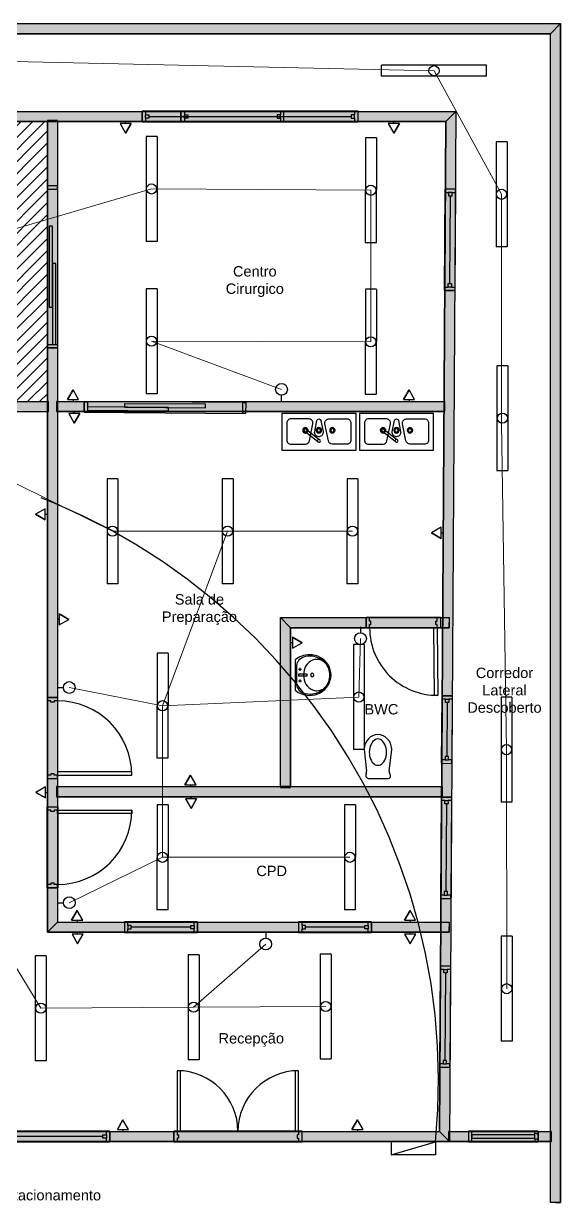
# Model space of a CAD drawing. Extents: x -4.1 to 19.4, y 0.2 to 17.6.
# Drawn here: x 11.45 to 19.4, y 0.18 to 17.63 of the extents above; entities that cross this region are included whole.
import ezdxf

# ---------------------------------------------------------------- set-up
doc = ezdxf.new("R2010")
doc.units = 0
doc.header["$MEASUREMENT"] = 0
doc.linetypes.add('ACAD_ISO02W100', pattern=[15, 12, -3])
for name, color, linetype in [('ACESSóRIOS', 7, 'CONTINUOUS'), ('ANNOTATIONS', 7, 'CONTINUOUS'), ('BUILDING_ENVELOPE', 7, 'CONTINUOUS'), ('Circuito1', 30, 'CONTINUOUS'), ('Circuito3', 130, 'CONTINUOUS'), ('Circuito4', 221, 'CONTINUOUS'), ('Circuito5', 171, 'CONTINUOUS'), ('ENVELOPE_DE_CONSTRUçãO', 7, 'CONTINUOUS'), ('Esquadria elétrica', 10, 'CONTINUOUS'), ('FIXTURES', 7, 'CONTINUOUS'), ('Iluminação', 1, 'CONTINUOUS'), ('Texto', 7, 'CONTINUOUS'), ('Tomadas', 51, 'CONTINUOUS')]:
    doc.layers.add(name, color=color, linetype=linetype)
doc.styles.get("Standard").update_dxf_attribs({"font": 'txt.shx'})

# ---------------------------------------------------------------- blocks, each defined once
blk = doc.blocks.new('tomada')
at = {"layer": 'Texto', "color": 143, "true_color": 0x7aafdf}
for p, q in [((10.071, 3.043), (9.988, 2.9)), ((9.988, 2.9), (10.071, 3.043)), ((10.071, 3.043), (9.988, 2.9)), ((10.153, 2.9), (10.071, 3.043)), ((9.988, 2.9), (10.153, 2.9)), ((10.071, 2.9), (10.071, 2.872))]:
    blk.add_line(p, q, dxfattribs=at)
blk = doc.blocks.new('A$C1d0d6ba7')
at = {"layer": 'Tomadas', "rotation": 180}
blk.add_blockref('tomada', (10.153, 3.043), dxfattribs=at)
blk = doc.blocks.new('interruporrrrrr')
at = {"layer": 'Esquadria elétrica'}
blk.add_line((0, 0.087), (0, 0), dxfattribs=at)
blk.add_circle((0, -0.087), 0.0872, dxfattribs=at)

msp = doc.modelspace()

# ---------------------------------------------------------------- hatches: boundary and pattern name
at = {"layer": 'BUILDING_ENVELOPE'}
for points in [[(0.903, 17.632), (19.403, 17.632), (19.253, 17.482), (1.053, 17.482)], [(19.253, 0.182), (19.253, 17.482), (19.403, 17.632), (19.403, 0.182), (19.328, 0.182)], [(2.603, 16.332), (17.854, 16.332), (17.703, 16.182), (2.753, 16.182)], [(17.854, 16.332), (17.757, 1.082), (17.608, 1.232), (17.703, 16.182)], [(11.8, 16.182), (11.95, 16.182), (11.95, 16.197), (11.8, 16.197)], [(11.95, 16.182), (11.95, 4.332), (11.8, 4.182), (11.8, 16.182)], [(2.753, 12.032), (11.8, 12.038), (11.8, 11.888), (2.753, 11.882)], [(11.8, 12.038), (11.8, 11.888), (11.815, 11.888), (11.815, 12.038)], [(11.95, 11.888), (11.95, 12.038), (11.935, 12.038), (11.935, 11.888)], [(11.95, 12.038), (17.676, 12.038), (17.676, 11.888), (11.95, 11.888)], [(17.676, 12.038), (17.676, 11.888), (17.691, 11.888), (17.691, 12.038)], [(15.253, 8.838), (17.753, 8.838), (17.753, 8.763), (17.753, 8.688), (15.403, 8.688)], [(15.253, 6.338), (15.253, 8.838), (15.403, 8.688), (15.403, 6.338)], [(11.95, 6.188), (11.95, 6.338), (11.935, 6.338), (11.935, 6.188)], [(11.95, 6.338), (17.64, 6.338), (17.639, 6.188), (11.95, 6.188)], [(15.403, 6.338), (15.253, 6.338), (15.253, 6.323), (15.403, 6.323)], [(17.64, 6.338), (17.639, 6.188), (17.654, 6.188), (17.655, 6.338)], [(11.95, 4.332), (17.753, 4.332), (17.753, 4.257), (17.753, 4.182), (11.8, 4.182)], [(1.053, 1.232), (17.608, 1.232), (17.757, 1.082), (0.903, 1.082)], [(17.757, 1.082), (17.758, 1.232), (17.743, 1.232), (17.742, 1.082)], [(17.758, 1.232), (19.253, 1.232), (19.253, 1.082), (17.757, 1.082)], [(19.253, 1.232), (19.253, 1.082), (19.268, 1.082), (19.268, 1.232)]]:
    msp.add_hatch(color=253, dxfattribs=at).paths.add_polyline_path(points)
at = {"layer": 'Tomadas'}
h = msp.add_hatch(dxfattribs=at)
h.set_pattern_fill('ANSI31', color=256)
h.paths.add_polyline_path([(9.272, 13.036), (9.322, 13.036), (9.322, 13.035, -0.398165), (10.273, 12.042), (10.273, 12.042, -0.398165), (11.222, 13.036), (11.222, 13.037), (11.272, 13.037), (11.273, 12.042), (11.323, 12.042), (11.323, 12.037), (11.8, 12.038), (11.8, 12.832), (11.795, 12.832), (11.795, 15.232), (11.8, 15.232), (11.8, 16.182), (11.027, 16.182), (11.027, 16.177), (8.403, 16.177), (8.403, 16.182), (7.603, 16.182), (7.603, 13.582), (7.373, 13.583), (7.373, 13.578), (6.073, 13.584), (6.073, 13.589), (5.172, 13.593), (5.172, 13.438), (5.178, 13.438), (5.178, 12.138), (5.173, 12.138), (5.173, 12.033), (9.223, 12.036), (9.223, 12.041), (9.273, 12.041)])
h.paths.add_polyline_path([(8.775, 13.689), (8.775, 15.244), (8.937, 15.244), (8.937, 13.689)], flags=16)
h.paths.add_polyline_path([(7.628, 12.909), (7.628, 12.747), (6.073, 12.748), (6.073, 12.91)], flags=16)
h.paths.add_polyline_path([(8.781, 14.467, -1), (8.931, 14.467, -1)], flags=0)
h.paths.add_polyline_path([(6.927, 12.828, -1), (6.776, 12.828, -1)], flags=0)
h.paths.add_polyline_path([(10.806, 13.689), (10.806, 15.244), (10.968, 15.244), (10.968, 13.689)], flags=16)
h.paths.add_polyline_path([(10.812, 14.467, -1), (10.963, 14.467, -1)], flags=0)
h.paths.add_polyline_path([(9.22, 13.912), (10.577, 13.912), (10.577, 14.487), (9.22, 14.487)], flags=24)

# ---------------------------------------------------------------- linework, layer by layer
at = {"layer": 'ACESSóRIOS', "color": 7, "linetype": 'Continuous'}
for p, q in [((15.617, 11.638), (15.597, 11.613)), ((15.597, 11.613), (15.801, 11.452)), ((15.821, 11.476), (15.617, 11.638)), ((16.767, 11.638), (16.747, 11.613)), ((16.747, 11.613), (16.951, 11.452)), ((16.971, 11.476), (16.767, 11.638))]:
    msp.add_line(p, q, dxfattribs=at)
for points in [[(15.273, 11.86), (15.273, 11.316), (16.373, 11.316), (16.373, 11.86)], [(16.423, 11.86), (16.423, 11.316), (17.523, 11.316), (17.523, 11.86)]]:
    msp.add_lwpolyline(points, close=True, dxfattribs=at)
for points in [[(15.348, 11.72), (15.348, 11.465, 0.414214), (15.408, 11.405), (15.624, 11.405, 0.357511), (15.682, 11.453), (15.733, 11.708, 0.473285), (15.675, 11.78), (15.408, 11.78, 0.414214)], [(15.761, 11.588), (15.793, 11.755, -0.3601), (15.823, 11.78, -0.3601), (15.852, 11.755), (15.884, 11.588, -0.470481), (15.825, 11.517), (15.82, 11.517, -0.470481)], [(16.298, 11.72), (16.298, 11.465, -0.414214), (16.238, 11.405), (16.022, 11.405, -0.357511), (15.963, 11.453), (15.912, 11.708, -0.473285), (15.971, 11.78), (16.238, 11.78, -0.414214)], [(16.498, 11.72), (16.498, 11.465, 0.414214), (16.558, 11.405), (16.774, 11.405, 0.357511), (16.832, 11.453), (16.883, 11.708, 0.473285), (16.825, 11.78), (16.558, 11.78, 0.414214)], [(16.911, 11.588), (16.943, 11.755, -0.3601), (16.973, 11.78, -0.3601), (17.002, 11.755), (17.034, 11.588, -0.470481), (16.975, 11.517), (16.97, 11.517, -0.470481)], [(17.448, 11.72), (17.448, 11.465, -0.414214), (17.388, 11.405), (17.172, 11.405, -0.357511), (17.113, 11.453), (17.062, 11.708, -0.473285), (17.121, 11.78), (17.388, 11.78, -0.414214)]]:
    msp.add_lwpolyline(points, format="xyb", close=True, dxfattribs=at)
for centre, radius, start, end in [((15.623, 11.611), 0.04, 0, 180), ((15.623, 11.611), 0.04, 180, 0), ((15.623, 11.611), 0.025, 0, 180), ((15.623, 11.611), 0.025, 180, 0), ((15.823, 11.611), 0.04, 0, 180), ((15.823, 11.611), 0.04, 180, 0), ((15.823, 11.611), 0.025, 0, 180), ((15.823, 11.611), 0.025, 180, 0), ((16.023, 11.611), 0.04, 0, 180), ((16.023, 11.611), 0.04, 180, 0), ((16.023, 11.611), 0.025, 0, 180), ((16.023, 11.611), 0.025, 180, 0), ((16.773, 11.611), 0.04, 0, 180), ((16.773, 11.611), 0.04, 180, 0), ((16.773, 11.611), 0.025, 0, 180), ((16.773, 11.611), 0.025, 180, 0), ((16.973, 11.611), 0.04, 0, 180), ((16.973, 11.611), 0.04, 180, 0), ((16.973, 11.611), 0.025, 0, 180), ((16.973, 11.611), 0.025, 180, 0), ((17.173, 11.611), 0.04, 0, 180), ((17.173, 11.611), 0.04, 180, 0), ((17.173, 11.611), 0.025, 0, 180), ((17.173, 11.611), 0.025, 180, 0)]:
    msp.add_arc(centre, radius, start, end, dxfattribs=at)
for centre, start_param, end_param in [((15.823, 11.455), 1.570796, 2.366399), ((15.823, 11.455), 1.570796, 2.366399), ((15.823, 11.455), 2.366399, 4.712389), ((15.823, 11.455), 0.775193, 1.570796), ((15.823, 11.455), 0.775193, 1.570796), ((15.823, 11.455), 4.712389, 7.058379), ((16.973, 11.455), 1.570796, 2.366399), ((16.973, 11.455), 1.570796, 2.366399), ((16.973, 11.455), 2.366399, 4.712389), ((16.973, 11.455), 0.775193, 1.570796), ((16.973, 11.455), 0.775193, 1.570796), ((16.973, 11.455), 4.712389, 7.058379)]:
    msp.add_ellipse(centre, major_axis=(0.0137, 0.0172), ratio=0.994737, start_param=start_param, end_param=end_param, dxfattribs=at)
at = {"layer": 'BUILDING_ENVELOPE', "color": 7, "linetype": 'Continuous'}
for p, q in [((0.903, 17.632), (19.403, 17.632)), ((1.053, 17.482), (19.253, 17.482)), ((2.603, 16.332), (17.854, 16.332)), ((13.203, 16.182), (13.203, 16.332)), ((13.203, 16.332), (13.253, 16.332)), ((13.203, 16.182), (13.203, 16.332)), ((13.253, 16.332), (13.253, 16.282)), ((13.253, 16.232), (13.253, 16.182)), ((13.303, 16.257), (15.203, 16.257)), ((13.779, 16.182), (13.779, 16.332)), ((13.779, 16.332), (13.829, 16.332)), ((13.779, 16.182), (13.779, 16.332)), ((13.829, 16.332), (13.829, 16.282)), ((13.829, 16.232), (13.829, 16.182)), ((13.879, 16.257), (16.303, 16.257)), ((15.303, 16.332), (15.253, 16.332)), ((15.253, 16.332), (15.253, 16.282)), ((15.253, 16.232), (15.253, 16.182)), ((15.303, 16.182), (15.303, 16.332)), ((15.303, 16.182), (15.303, 16.332)), ((16.403, 16.332), (16.353, 16.332)), ((16.353, 16.332), (16.353, 16.282)), ((16.353, 16.232), (16.353, 16.182)), ((16.403, 16.182), (16.403, 16.332)), ((16.403, 16.182), (16.403, 16.332)), ((17.854, 16.332), (17.757, 1.082)), ((2.753, 16.182), (17.703, 16.182)), ((11.8, 16.182), (11.8, 4.182)), ((11.95, 16.182), (11.95, 4.332)), ((13.253, 16.182), (13.203, 16.182)), ((13.829, 16.182), (13.779, 16.182)), ((15.253, 16.182), (15.303, 16.182)), ((16.353, 16.182), (16.403, 16.182)), ((17.703, 16.182), (17.608, 1.232)), ((17.697, 15.182), (17.696, 15.132)), ((17.846, 15.181), (17.697, 15.182)), ((17.846, 15.181), (17.697, 15.182)), ((17.696, 15.132), (17.746, 15.132)), ((17.763, 13.782), (17.771, 15.082)), ((17.796, 15.132), (17.846, 15.131)), ((17.846, 15.131), (17.846, 15.181)), ((17.687, 13.682), (17.687, 13.732)), ((17.687, 13.732), (17.737, 13.732)), ((17.837, 13.681), (17.687, 13.682)), ((17.837, 13.681), (17.687, 13.682)), ((17.787, 13.732), (17.837, 13.731)), ((17.837, 13.731), (17.837, 13.681)), ((2.753, 12.032), (11.8, 12.038)), ((2.753, 11.882), (11.8, 11.888)), ((11.95, 12.038), (17.676, 12.038)), ((11.95, 11.888), (17.676, 11.888)), ((15.253, 6.338), (15.253, 8.838)), ((16.525, 8.838), (16.525, 8.688)), ((16.575, 8.838), (16.525, 8.838)), ((16.525, 8.838), (16.525, 8.688)), ((16.575, 8.788), (16.575, 8.838)), ((16.595, 8.788), (16.575, 8.788)), ((16.575, 8.688), (16.575, 8.738)), ((16.575, 8.738), (16.595, 8.738)), ((16.595, 8.738), (16.595, 8.788)), ((17.555, 8.738), (17.555, 8.788)), ((17.555, 8.788), (17.575, 8.788)), ((17.575, 8.738), (17.555, 8.738)), ((17.575, 8.788), (17.575, 8.838)), ((17.575, 8.838), (17.625, 8.838)), ((17.575, 8.688), (17.575, 8.738)), ((17.625, 8.838), (17.625, 8.688)), ((17.625, 8.838), (17.625, 8.688)), ((15.403, 6.338), (15.403, 8.688)), ((16.525, 8.688), (16.575, 8.688)), ((17.625, 8.688), (17.575, 8.688)), ((17.648, 7.632), (17.649, 7.682)), ((17.649, 7.682), (17.799, 7.681)), ((17.649, 7.682), (17.799, 7.681)), ((17.799, 7.681), (17.798, 7.631)), ((11.8, 7.656), (11.95, 7.656)), ((11.8, 7.606), (11.8, 7.656)), ((11.8, 7.656), (11.95, 7.656)), ((11.85, 7.606), (11.8, 7.606)), ((11.85, 7.586), (11.85, 7.606)), ((11.9, 7.586), (11.85, 7.586)), ((11.95, 7.606), (11.9, 7.606)), ((11.9, 7.606), (11.9, 7.586)), ((11.95, 7.656), (11.95, 7.606)), ((17.698, 7.632), (17.648, 7.632)), ((17.723, 7.582), (17.718, 6.782)), ((17.798, 7.631), (17.748, 7.632)), ((17.643, 6.732), (17.642, 6.682)), ((17.642, 6.682), (17.792, 6.681)), ((17.642, 6.682), (17.792, 6.681)), ((17.693, 6.732), (17.643, 6.732)), ((17.793, 6.731), (17.743, 6.732)), ((17.792, 6.681), (17.793, 6.731)), ((11.85, 6.506), (11.8, 6.506)), ((11.8, 6.506), (11.8, 6.456)), ((11.9, 6.526), (11.85, 6.526)), ((11.85, 6.526), (11.85, 6.506)), ((11.9, 6.506), (11.9, 6.526)), ((11.95, 6.506), (11.9, 6.506)), ((11.95, 6.456), (11.95, 6.506)), ((11.8, 6.456), (11.95, 6.456)), ((11.8, 6.456), (11.95, 6.456)), ((11.95, 6.338), (17.64, 6.338)), ((11.95, 6.188), (17.639, 6.188)), ((17.639, 6.182), (17.789, 6.181)), ((17.639, 6.132), (17.639, 6.182)), ((17.639, 6.182), (17.789, 6.181)), ((17.689, 6.132), (17.639, 6.132)), ((17.789, 6.131), (17.739, 6.132)), ((17.789, 6.181), (17.789, 6.131)), ((11.8, 6.038), (11.95, 6.038)), ((11.8, 5.988), (11.8, 6.038)), ((11.8, 6.038), (11.95, 6.038)), ((11.85, 5.988), (11.8, 5.988)), ((11.85, 5.968), (11.85, 5.988)), ((11.9, 5.968), (11.85, 5.968)), ((11.95, 5.988), (11.9, 5.988)), ((11.9, 5.988), (11.9, 5.968)), ((11.95, 6.038), (11.95, 5.988)), ((17.714, 6.082), (17.705, 4.782)), ((11.85, 4.888), (11.8, 4.888)), ((11.8, 4.888), (11.8, 4.838)), ((11.9, 4.908), (11.85, 4.908)), ((11.85, 4.908), (11.85, 4.888)), ((11.9, 4.888), (11.9, 4.908)), ((11.95, 4.888), (11.9, 4.888)), ((11.95, 4.838), (11.95, 4.888)), ((11.8, 4.838), (11.95, 4.838)), ((11.8, 4.838), (11.95, 4.838)), ((17.68, 4.732), (17.63, 4.732)), ((17.63, 4.732), (17.63, 4.682)), ((17.78, 4.731), (17.73, 4.732)), ((17.78, 4.681), (17.78, 4.731)), ((17.63, 4.682), (17.78, 4.681)), ((17.63, 4.682), (17.78, 4.681)), ((12.942, 4.332), (12.942, 4.182)), ((12.992, 4.332), (12.942, 4.332)), ((12.942, 4.332), (12.942, 4.182)), ((12.992, 4.282), (12.992, 4.332)), ((12.992, 4.182), (12.992, 4.232)), ((13.923, 4.257), (13.042, 4.257)), ((13.973, 4.282), (13.973, 4.332)), ((13.973, 4.332), (14.023, 4.332)), ((13.973, 4.182), (13.973, 4.232)), ((14.023, 4.332), (14.023, 4.182)), ((14.023, 4.332), (14.023, 4.182)), ((15.523, 4.332), (15.523, 4.182)), ((15.573, 4.332), (15.523, 4.332)), ((15.523, 4.332), (15.523, 4.182)), ((15.573, 4.282), (15.573, 4.332)), ((15.573, 4.182), (15.573, 4.232)), ((16.504, 4.257), (15.623, 4.257)), ((16.554, 4.282), (16.554, 4.332)), ((16.554, 4.332), (16.604, 4.332)), ((16.554, 4.182), (16.554, 4.232)), ((16.604, 4.332), (16.604, 4.182)), ((16.604, 4.332), (16.604, 4.182)), ((12.942, 4.182), (12.992, 4.182)), ((14.023, 4.182), (13.973, 4.182)), ((15.523, 4.182), (15.573, 4.182)), ((16.604, 4.182), (16.554, 4.182)), ((17.623, 3.682), (17.773, 3.681)), ((17.623, 3.632), (17.623, 3.682)), ((17.623, 3.682), (17.773, 3.681)), ((17.773, 3.681), (17.773, 3.631)), ((17.673, 3.632), (17.623, 3.632)), ((17.698, 3.582), (17.689, 2.282)), ((17.773, 3.631), (17.723, 3.632)), ((17.664, 2.232), (17.614, 2.232)), ((17.614, 2.232), (17.614, 2.182)), ((17.614, 2.182), (17.764, 2.182)), ((17.614, 2.182), (17.764, 2.182)), ((17.764, 2.232), (17.714, 2.232)), ((17.764, 2.182), (17.764, 2.232)), ((1.053, 1.232), (17.608, 1.232)), ((12.673, 1.182), (12.673, 1.232)), ((12.673, 1.232), (12.723, 1.232)), ((12.723, 1.232), (12.723, 1.082)), ((12.723, 1.232), (12.723, 1.082)), ((13.673, 1.082), (13.673, 1.232)), ((13.673, 1.232), (13.723, 1.232)), ((13.673, 1.082), (13.673, 1.232)), ((13.723, 1.232), (13.723, 1.182)), ((15.573, 1.232), (15.523, 1.232)), ((15.523, 1.232), (15.523, 1.182)), ((15.573, 1.082), (15.573, 1.232)), ((15.573, 1.082), (15.573, 1.232)), ((17.758, 1.232), (19.253, 1.232)), ((18.038, 1.232), (18.038, 1.082)), ((19.075, 1.232), (19.075, 1.082)), ((0.903, 1.082), (17.757, 1.082)), ((12.623, 1.157), (10.323, 1.157)), ((12.673, 1.082), (12.673, 1.132)), ((12.723, 1.082), (12.673, 1.082)), ((13.723, 1.082), (13.673, 1.082)), ((13.723, 1.182), (13.743, 1.182)), ((13.723, 1.132), (13.723, 1.082)), ((13.743, 1.132), (13.723, 1.132)), ((13.743, 1.182), (13.743, 1.132)), ((15.523, 1.182), (15.503, 1.182)), ((15.503, 1.182), (15.503, 1.132)), ((15.503, 1.132), (15.523, 1.132)), ((15.523, 1.132), (15.523, 1.082)), ((15.523, 1.082), (15.573, 1.082)), ((17.757, 1.082), (19.253, 1.082))]:
    msp.add_line(p, q, dxfattribs=at)
for points in [[(0.903, 17.632), (19.403, 17.632), (19.253, 17.482), (1.053, 17.482)], [(19.253, 0.182), (19.253, 17.482), (19.403, 17.632), (19.403, 0.182), (19.328, 0.182)], [(2.603, 16.332), (17.854, 16.332), (17.703, 16.182), (2.753, 16.182)], [(13.203, 16.177), (15.303, 16.177), (15.303, 16.337), (13.203, 16.337)], [(13.253, 16.282), (13.303, 16.282), (13.303, 16.232), (13.253, 16.232)], [(13.779, 16.177), (16.403, 16.177), (16.403, 16.337), (13.779, 16.337)], [(13.829, 16.282), (13.879, 16.282), (13.879, 16.232), (13.829, 16.232)], [(15.253, 16.282), (15.203, 16.282), (15.203, 16.232), (15.253, 16.232)], [(16.353, 16.282), (16.303, 16.282), (16.303, 16.232), (16.353, 16.232)], [(17.854, 16.332), (17.757, 1.082), (17.608, 1.232), (17.703, 16.182)], [(11.8, 16.182), (11.95, 16.182), (11.95, 16.197), (11.8, 16.197)], [(11.95, 16.182), (11.95, 4.332), (11.8, 4.182), (11.8, 16.182)], [(17.842, 13.681), (17.852, 15.181), (17.691, 15.182), (17.682, 13.682)], [(17.746, 15.132), (17.746, 15.082), (17.796, 15.082), (17.796, 15.132)], [(17.737, 13.732), (17.738, 13.782), (17.788, 13.782), (17.787, 13.732)], [(2.753, 12.032), (11.8, 12.038), (11.8, 11.888), (2.753, 11.882)], [(11.8, 12.038), (11.8, 11.888), (11.815, 11.888), (11.815, 12.038)], [(11.95, 11.888), (11.95, 12.038), (11.935, 12.038), (11.935, 11.888)], [(11.95, 12.038), (17.676, 12.038), (17.676, 11.888), (11.95, 11.888)], [(17.676, 12.038), (17.676, 11.888), (17.691, 11.888), (17.691, 12.038)], [(15.253, 8.838), (17.753, 8.838), (17.753, 8.763), (17.753, 8.688), (15.403, 8.688)], [(15.253, 6.338), (15.253, 8.838), (15.403, 8.688), (15.403, 6.338)], [(16.525, 8.843), (17.625, 8.843), (17.625, 8.683), (16.525, 8.683)], [(17.536, 7.687), (17.525, 8.687), (17.575, 8.688), (17.586, 7.688)], [(17.644, 7.682), (17.637, 6.682), (17.797, 6.681), (17.804, 7.681)], [(11.795, 7.656), (11.795, 6.456), (11.955, 6.456), (11.955, 7.656)], [(17.748, 7.632), (17.748, 7.582), (17.698, 7.582), (17.698, 7.632)], [(17.743, 6.732), (17.743, 6.782), (17.693, 6.782), (17.693, 6.732)], [(13.05, 6.556), (11.95, 6.556), (11.95, 6.506), (13.05, 6.506)], [(11.95, 6.188), (11.95, 6.338), (11.935, 6.338), (11.935, 6.188)], [(11.95, 6.338), (17.64, 6.338), (17.639, 6.188), (11.95, 6.188)], [(15.403, 6.338), (15.253, 6.338), (15.253, 6.323), (15.403, 6.323)], [(17.64, 6.338), (17.639, 6.188), (17.654, 6.188), (17.655, 6.338)], [(17.634, 6.182), (17.625, 4.682), (17.785, 4.681), (17.794, 6.181)], [(17.739, 6.132), (17.739, 6.082), (17.689, 6.082), (17.689, 6.132)], [(11.795, 4.838), (11.795, 6.038), (11.955, 6.038), (11.955, 4.838)], [(13.05, 5.938), (11.95, 5.938), (11.95, 5.988), (13.05, 5.988)], [(17.73, 4.732), (17.73, 4.782), (17.68, 4.782), (17.68, 4.732)], [(11.95, 4.332), (17.753, 4.332), (17.753, 4.257), (17.753, 4.182), (11.8, 4.182)], [(14.023, 4.337), (12.942, 4.337), (12.942, 4.177), (14.023, 4.177)], [(12.992, 4.232), (13.042, 4.232), (13.042, 4.282), (12.992, 4.282)], [(13.973, 4.232), (13.923, 4.232), (13.923, 4.282), (13.973, 4.282)], [(16.604, 4.337), (15.523, 4.337), (15.523, 4.177), (16.604, 4.177)], [(15.573, 4.232), (15.623, 4.232), (15.623, 4.282), (15.573, 4.282)], [(16.554, 4.232), (16.504, 4.232), (16.504, 4.282), (16.554, 4.282)], [(17.618, 3.682), (17.609, 2.183), (17.769, 2.181), (17.778, 3.681)], [(17.723, 3.632), (17.723, 3.582), (17.673, 3.582), (17.673, 3.632)], [(17.714, 2.232), (17.714, 2.282), (17.664, 2.282), (17.664, 2.232)], [(13.723, 2.132), (13.723, 1.232), (13.773, 1.232), (13.773, 2.132)], [(15.473, 2.132), (15.473, 1.232), (15.523, 1.232), (15.523, 2.132)], [(1.053, 1.232), (17.608, 1.232), (17.757, 1.082), (0.903, 1.082)], [(12.723, 1.237), (10.223, 1.237), (10.223, 1.077), (12.723, 1.077)], [(13.673, 1.077), (15.573, 1.077), (15.573, 1.237), (13.673, 1.237)], [(17.757, 1.082), (17.758, 1.232), (17.743, 1.232), (17.742, 1.082)], [(17.758, 1.232), (19.253, 1.232), (19.253, 1.082), (17.757, 1.082)], [(19.075, 1.237), (18.038, 1.237), (18.038, 1.077), (19.075, 1.077)], [(18.038, 1.232), (18.038, 1.082), (18.088, 1.082), (18.088, 1.232)], [(19.075, 1.232), (19.075, 1.197), (19.025, 1.197), (19.025, 1.232)], [(19.253, 1.232), (19.253, 1.082), (19.268, 1.082), (19.268, 1.232)], [(12.673, 1.132), (12.623, 1.132), (12.623, 1.182), (12.673, 1.182)], [(19.025, 1.182), (18.088, 1.182), (18.088, 1.132), (19.025, 1.132)], [(19.075, 1.082), (19.075, 1.117), (19.025, 1.117), (19.025, 1.082)]]:
    msp.add_lwpolyline(points, close=True, dxfattribs=at)
for points in [[(19.328, 0.182), (19.403, 0.182), (19.403, 17.632)], [(19.328, 0.182), (19.253, 0.182), (19.253, 17.482)], [(15.253, 8.838), (17.753, 8.838), (17.753, 8.763)], [(15.403, 8.688), (17.753, 8.688), (17.753, 8.763)], [(11.8, 4.182), (17.753, 4.182), (17.753, 4.257)], [(11.95, 4.332), (17.753, 4.332), (17.753, 4.257)]]:
    msp.add_lwpolyline(points, dxfattribs=at)
for centre, radius, start, end in [((17.575, 8.688), 1, 180, 270.6145), ((11.95, 6.506), 1.1, 0, 90), ((11.95, 5.988), 1.1, 270, 0), ((13.723, 1.232), 0.9, 0, 90), ((15.523, 1.232), 0.9, 90, 180)]:
    msp.add_arc(centre, radius, start, end, dxfattribs=at)
at = {"layer": 'Circuito1', "linetype": 'ACAD_ISO02W100', "lineweight": 9}
for p, q in [((10.412, 5.179), (11.701, 3.057)), ((13.967, 3.071), (15.035, 4.006)), ((11.701, 3.057), (13.967, 3.071)), ((13.967, 3.071), (15.924, 3.082))]:
    msp.add_line(p, q, dxfattribs=at)
at = {"layer": 'Circuito1', "linetype": 'ACAD_ISO02W100'}
msp.add_arc((8.315, 1.973), 9.281, 354.4682, 84.4682, dxfattribs=at)
at = {"layer": 'Circuito3', "linetype": 'ACAD_ISO02W100', "lineweight": 9}
for p, q in [((9.209, 11.87), (12.765, 10.117)), ((12.765, 10.117), (14.47, 10.117)), ((13.506, 7.534), (14.47, 10.117)), ((14.47, 10.117), (16.321, 10.117)), ((16.416, 7.663), (16.439, 8.527)), ((12.123, 7.804), (13.506, 7.534)), ((13.506, 7.534), (16.416, 7.663)), ((13.506, 7.534), (13.506, 5.291)), ((12.124, 4.619), (13.506, 5.291)), ((13.506, 5.291), (16.283, 5.291))]:
    msp.add_line(p, q, dxfattribs=at)
at = {"layer": 'Circuito4', "linetype": 'ACAD_ISO02W100', "lineweight": 9}
for p, q in [((10.888, 14.467), (13.344, 15.184)), ((13.344, 15.184), (16.594, 15.164)), ((16.594, 15.164), (16.594, 12.921)), ((16.594, 12.921), (13.344, 12.93)), ((13.344, 12.93), (15.269, 12.217))]:
    msp.add_line(p, q, dxfattribs=at)
at = {"layer": 'Circuito5', "linetype": 'ACAD_ISO02W100', "lineweight": 9}
for p, q in [((10.317, 17.094), (17.529, 16.934)), ((17.529, 16.934), (18.53, 15.105)), ((18.53, 15.105), (18.53, 11.717)), ((18.53, 11.717), (18.604, 6.884)), ((18.604, 6.884), (18.606, 3.345))]:
    msp.add_line(p, q, dxfattribs=at)
at = {"layer": 'ENVELOPE_DE_CONSTRUçãO', "color": 7, "linetype": 'Continuous'}
for p, q in [((11.95, 15.232), (11.8, 15.232)), ((11.95, 12.832), (11.8, 12.832)), ((12.342, 11.884), (12.344, 12.034)), ((14.742, 11.867), (14.743, 12.017))]:
    msp.add_line(p, q, dxfattribs=at)
for points in [[(11.955, 12.832), (11.955, 15.232), (11.795, 15.232), (11.795, 12.832)], [(11.95, 15.232), (11.8, 15.232), (11.8, 15.182), (11.95, 15.182)], [(11.875, 13.432), (11.875, 14.632), (11.825, 14.632), (11.825, 13.432)], [(11.925, 12.882), (11.925, 14.082), (11.875, 14.082), (11.875, 12.882)], [(11.95, 12.832), (11.8, 12.832), (11.8, 12.882), (11.95, 12.882)], [(12.342, 11.879), (14.742, 11.862), (14.743, 12.022), (12.344, 12.039)], [(12.342, 11.884), (12.344, 12.034), (12.394, 12.034), (12.392, 11.884)], [(12.393, 11.909), (13.593, 11.9), (13.593, 11.95), (12.393, 11.959)], [(12.943, 11.955), (14.143, 11.946), (14.143, 11.996), (12.943, 12.005)], [(14.742, 11.867), (14.743, 12.017), (14.693, 12.017), (14.692, 11.867)]]:
    msp.add_lwpolyline(points, close=True, dxfattribs=at)
at = {"layer": 'Esquadria elétrica'}
msp.add_circle((15.035, 4.006), 0.0872, dxfattribs=at)
at = {"layer": 'FIXTURES', "color": 7, "linetype": 'Continuous'}
for p, q in [((15.469, 8.211), (15.469, 7.764)), ((15.563, 8.24), (15.528, 8.208)), ((15.493, 8.131), (15.493, 7.988)), ((15.52, 8.076), (15.567, 8.076)), ((15.544, 8.053), (15.544, 8.096)), ((15.493, 7.988), (15.493, 7.845)), ((15.52, 7.903), (15.567, 7.903)), ((15.544, 7.881), (15.544, 7.924)), ((15.528, 7.767), (15.563, 7.735)), ((16.493, 6.885), (16.53, 6.565)), ((16.865, 6.565), (16.902, 6.885)), ((16.527, 6.54), (16.521, 6.526)), ((16.567, 6.457), (16.851, 6.457)), ((16.883, 6.505), (16.869, 6.54))]:
    msp.add_line(p, q, dxfattribs=at)
msp.add_lwpolyline([(15.65, 7.975), (15.65, 8), (15.523, 8), (15.523, 7.975)], close=True, dxfattribs=at)
for centre, radius, start, end in [((15.604, 8.127), 0.111, 133.2436, 178.2436), ((15.604, 7.848), 0.111, 181.7564, 226.7564), ((16.543, 6.891), 0.05, 176.0231, 186.5885), ((16.853, 6.891), 0.05, 353.3851, 3.9764), ((16.624, 6.793), 0.05, 189.9939, 195.173), ((16.772, 6.793), 0.05, 344.827, 350.0061), ((16.567, 6.507), 0.05, 157.7643, 270), ((16.481, 6.559), 0.05, 337.7643, 6.5885), ((16.851, 6.491), 0.0345, 270, 22.316), ((16.915, 6.559), 0.05, 173.3851, 202.316)]:
    msp.add_arc(centre, radius, start, end, dxfattribs=at)
for centre, major_axis, ratio, start_param, end_param in [((15.688, 7.971), (0.336, 0), 0.943396, 1.586763, 2.28018), ((15.691, 7.987), (0.296, 0), 0.949035, 1.570796, 2.015896), ((15.792, 7.988), (0, 0.233), 0.841322, 0.341166, 2.800426), ((15.792, 7.988), (0, 0.233), 0.841322, 0.341166, 2.800426), ((15.685, 7.988), (0.318, 0), 0.943396, 4.706119, 7.860251), ((15.691, 7.987), (0.296, 0), 0.949035, 1.447633, 1.570796), ((15.691, 7.987), (0.296, 0), 0.949035, 0.695408, 1.447633), ((15.792, 7.988), (0, 0.233), 0.841322, 0, 0.341166), ((15.792, 7.988), (0, 0.233), 0.841322, 0, 0.341166), ((15.792, 7.988), (0, 0.233), 0.841322, -0.693081, 0), ((15.792, 7.988), (0, 0.233), 0.841322, -0.693081, 0), ((15.691, 7.987), (0.296, 0), 0.949035, 0.002398, 0.695408), ((15.725, 7.988), (0, 0.0262), 0.969719, 0.000576, 3.141017), ((15.725, 7.988), (0, 0.0262), 0.969719, -3.141017, -0.000576), ((15.691, 7.988), (0.296, 0), 0.949035, -0.695408, -0.002398), ((15.688, 8.005), (0.336, 0), 0.943396, 4.003006, 4.696422), ((15.691, 7.988), (0.296, 0), 0.949035, -2.015896, -1.570796), ((15.691, 7.988), (0.296, 0), 0.949035, -1.570796, -1.447633), ((15.691, 7.988), (0.296, 0), 0.949035, -1.447633, -0.695408), ((15.792, 7.988), (0, 0.233), 0.841322, 2.800426, 3.141593), ((15.792, 7.988), (0, 0.233), 0.841322, -3.482759, -3.141593), ((15.792, 7.988), (0, 0.233), 0.841322, 3.141593, 3.834674), ((15.792, 7.988), (0, 0.233), 0.841322, -3.141593, -2.448512), ((16.698, 6.877), (0, 0.23), 0.891698, 4.790187, 7.776173), ((16.698, 6.839), (0, 0.203), 0.630769, 4.439966, 8.126405), ((16.698, 6.863), (0, 0.211), 0.630769, 1.976838, 4.306348)]:
    msp.add_ellipse(centre, major_axis=major_axis, ratio=ratio, start_param=start_param, end_param=end_param, dxfattribs=at)
at = {"layer": 'Iluminação'}
for p, q in [((16.751, 16.854), (16.751, 17.016)), ((18.305, 17.015), (16.752, 17.016)), ((18.305, 16.853), (18.305, 17.015)), ((18.305, 16.853), (16.752, 16.854)), ((13.263, 15.961), (13.262, 14.408)), ((13.425, 15.961), (13.263, 15.961)), ((13.425, 15.961), (13.424, 14.407)), ((16.513, 15.94), (16.511, 14.387)), ((16.675, 15.941), (16.513, 15.941)), ((16.675, 15.94), (16.673, 14.387)), ((18.449, 15.882), (18.449, 14.329)), ((18.611, 15.882), (18.449, 15.882)), ((18.611, 15.882), (18.611, 14.329)), ((13.424, 14.406), (13.262, 14.406)), ((16.673, 14.386), (16.511, 14.386)), ((18.611, 14.327), (18.449, 14.327)), ((13.263, 13.706), (13.262, 12.153)), ((13.425, 13.706), (13.263, 13.706)), ((13.425, 13.706), (13.424, 12.153)), ((16.513, 13.697), (16.511, 12.144)), ((16.675, 13.698), (16.513, 13.698)), ((16.675, 13.697), (16.673, 12.144)), ((18.622, 12.568), (18.46, 12.568)), ((18.46, 12.567), (18.46, 11.014)), ((18.622, 12.567), (18.622, 11.014)), ((13.424, 12.151), (13.262, 12.151)), ((16.673, 12.143), (16.511, 12.143)), ((18.622, 11.013), (18.46, 11.013)), ((12.683, 10.894), (12.683, 9.34)), ((12.845, 10.894), (12.683, 10.894)), ((12.845, 10.894), (12.845, 9.34)), ((14.389, 10.894), (14.389, 9.34)), ((14.551, 10.894), (14.389, 10.894)), ((14.551, 10.894), (14.551, 9.34)), ((16.24, 10.894), (16.239, 9.34)), ((16.402, 10.894), (16.24, 10.894)), ((16.402, 10.893), (16.401, 9.34)), ((12.845, 9.339), (12.683, 9.339)), ((14.551, 9.339), (14.389, 9.339)), ((16.401, 9.339), (16.239, 9.339)), ((16.334, 8.44), (16.334, 6.887)), ((16.496, 8.44), (16.334, 8.44)), ((16.496, 8.44), (16.496, 6.887)), ((13.425, 8.31), (13.423, 6.757)), ((13.587, 8.311), (13.425, 8.311)), ((13.587, 8.31), (13.585, 6.757)), ((18.522, 7.66), (18.522, 6.107)), ((18.684, 7.66), (18.522, 7.66)), ((18.684, 7.66), (18.684, 6.107)), ((16.496, 6.885), (16.334, 6.885)), ((13.585, 6.756), (13.423, 6.756)), ((13.425, 6.067), (13.423, 4.514)), ((13.587, 6.068), (13.425, 6.068)), ((13.587, 6.067), (13.585, 4.514)), ((16.202, 6.067), (16.201, 4.514)), ((16.364, 6.068), (16.202, 6.068)), ((16.364, 6.067), (16.363, 4.514)), ((18.684, 6.105), (18.522, 6.105)), ((13.585, 4.513), (13.423, 4.513)), ((16.363, 4.513), (16.201, 4.513)), ((15.035, 4.18), (15.035, 4.093)), ((18.686, 4.122), (18.524, 4.122)), ((18.524, 4.121), (18.524, 2.568)), ((18.686, 4.121), (18.686, 2.568)), ((13.886, 3.847), (13.886, 2.294)), ((14.048, 3.847), (13.886, 3.847)), ((14.048, 3.847), (14.048, 2.294)), ((16.004, 3.859), (15.842, 3.859)), ((15.842, 3.858), (15.842, 2.305)), ((16.004, 3.858), (16.004, 2.305)), ((11.782, 3.834), (11.62, 3.834)), ((11.62, 3.833), (11.62, 2.28)), ((11.782, 3.833), (11.782, 2.28)), ((18.686, 2.567), (18.524, 2.567)), ((11.782, 2.279), (11.62, 2.279)), ((14.048, 2.292), (13.886, 2.292)), ((16.004, 2.304), (15.842, 2.304))]:
    msp.add_line(p, q, dxfattribs=at)
for centre in [(17.529, 16.934), (13.344, 15.184), (16.594, 15.164), (18.53, 15.105), (13.344, 12.93), (16.594, 12.921), (18.542, 11.791), (12.765, 10.117), (14.47, 10.117), (16.321, 10.117), (16.416, 7.663), (13.506, 7.534), (18.604, 6.884), (13.506, 5.291), (16.283, 5.291), (18.606, 3.345), (13.967, 3.071), (15.924, 3.082), (11.701, 3.057)]:
    msp.add_circle(centre, 0.0752, dxfattribs=at)
at = {"layer": 'Texto', "color": 143, "true_color": 0x7aafdf}
for p, q in [((12.165, 4.152), (12.248, 4.009)), ((12.33, 4.152), (12.165, 4.152)), ((12.248, 4.152), (12.248, 4.179)), ((12.248, 4.009), (12.33, 4.152)), ((17.093, 4.153), (17.175, 4.01)), ((17.258, 4.153), (17.093, 4.153)), ((17.175, 4.153), (17.175, 4.18)), ((17.175, 4.01), (17.258, 4.153)), ((12.919, 1.403), (12.837, 1.26)), ((12.837, 1.26), (12.919, 1.403)), ((12.919, 1.403), (12.837, 1.26)), ((13.002, 1.26), (12.919, 1.403)), ((16.395, 1.403), (16.312, 1.26)), ((16.312, 1.26), (16.395, 1.403)), ((16.395, 1.403), (16.312, 1.26)), ((16.477, 1.26), (16.395, 1.403)), ((12.837, 1.26), (13.002, 1.26)), ((12.919, 1.26), (12.919, 1.232)), ((16.312, 1.26), (16.477, 1.26)), ((16.395, 1.26), (16.395, 1.232))]:
    msp.add_line(p, q, dxfattribs=at)
at = {"layer": 'Texto', "color": 1}
msp.add_lwpolyline([(17.552, 1.079), (16.892, 1.079), (16.892, 0.886), (17.552, 1.079), (17.552, 0.886), (16.892, 0.886)], dxfattribs=at)

# ---------------------------------------------------------------- block references
at = {"layer": 'Esquadria elétrica'}
for p, rotation in [((15.269, 12.13), 180), ((12.036, 7.804), 89.99999999999997), ((12.037, 4.619), 89.99999999999997)]:
    msp.add_blockref('interruporrrrrr', p, dxfattribs=dict(at, rotation=rotation))
msp.add_blockref('interruporrrrrr', (16.439, 8.615), dxfattribs=at)
at = {"layer": 'Tomadas'}
for name, p, rotation in [('A$C1d0d6ba7', (12.876, 16.008), 2.369245681317091e-10), ('A$C1d0d6ba7', (12.261, 12.208), 179.9999999999951), ('A$C1d0d6ba7', (17.242, 12.209), 179.9999999999951), ('tomada', (14.668, 0.297), 89.99999999999999), ('A$C1d0d6ba7', (17.493, 10.177), 269.9999999999951), ('A$C1d0d6ba7', (12.119, 8.73), 89.99999999999508), ('A$C1d0d6ba7', (15.573, 8.384), 89.99999999999508), ('A$C1d0d6ba7', (14.002, 6.508), 179.9999999999951), ('tomada', (14.669, -3.819), 89.99999999999999), ('A$C1d0d6ba7', (12.323, 4.502), 179.9999999999951), ('A$C1d0d6ba7', (17.257, 4.502), 179.9999999999951)]:
    msp.add_blockref(name, p, dxfattribs=dict(at, rotation=rotation))
for p in [(16.852, 16.01), (12.116, 11.717), (13.846, 6.011)]:
    msp.add_blockref('A$C1d0d6ba7', p, dxfattribs=at)

# ---------------------------------------------------------------- texts
at = {"layer": 'ANNOTATIONS', "char_height": 0.1541, "attachment_point": 5}
for s, insert, width in [('\\C7;\\fArial|b0|i0|;\\H0.15409676972777;Centro \\PCirurgico', (14.873, 13.813), 1.3), ('\\C7;\\fArial|b0|i0|;\\H0.15409676972777;Sala de \\PPreparação', (14.053, 8.957), 1.3), ('\\C7;\\fArial|b0|i0|;\\H0.15409676972777;Corredor \\PLateral\\PDescoberto', (18.573, 7.763), 1.3), ('\\C7;\\fArial|b0|i0|;\\H0.15409676972777;BWC', (16.75, 7.481), 1.3), ('\\C7;\\fArial|b0|i0|;\\H0.15409676972777;CPD', (15.123, 5.088), 2), ('\\C7;\\fArial|b0|i0|;\\H0.15409676972777;Recepção', (14.821, 2.588), 2.59676), ('\\C7;\\fArial|b0|i0|;\\H0.15409676972777;Estacionamento', (11.823, 0.288), 2.59676)]:
    msp.add_mtext(s, dxfattribs=dict(at, insert=insert, width=width))

doc.saveas('drawing.dxf')
